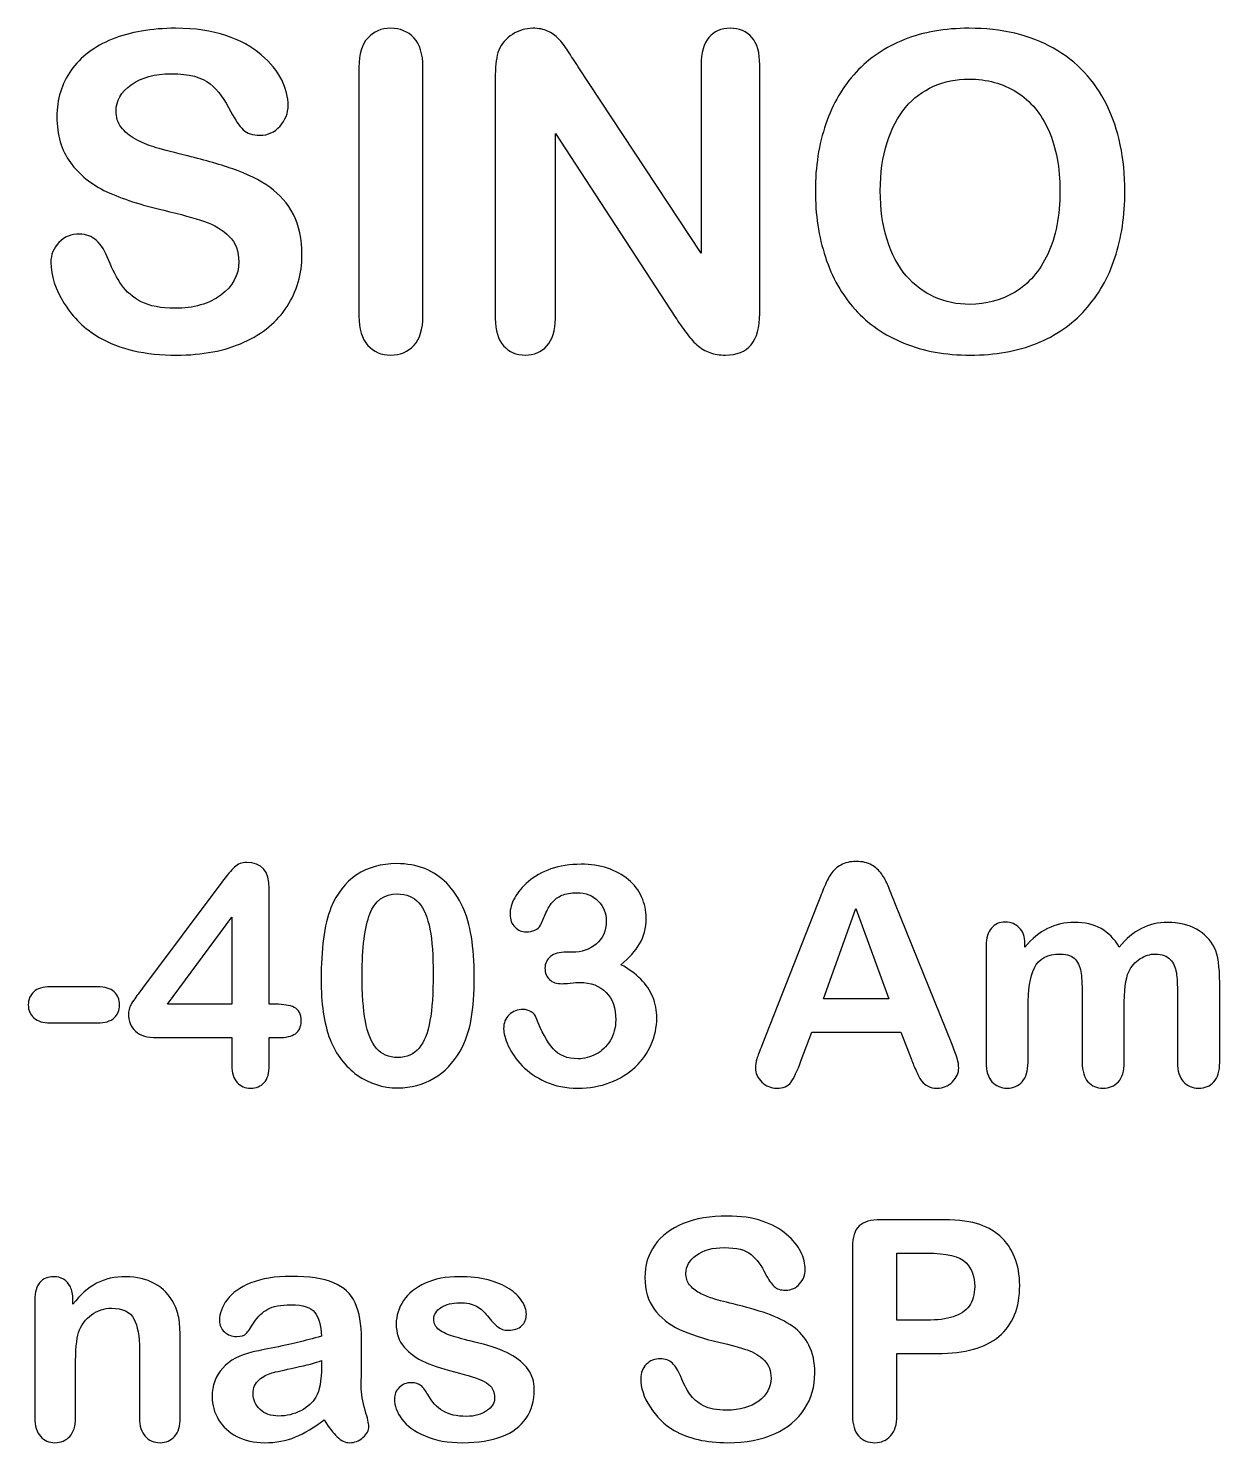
# Model space of a CAD drawing. Header units: millimetres. Extents: x -142 to 129, y -111 to 105.
# Drawn here: x -93.55 to -74.63, y 9.66 to 32.12 of the extents above; entities that cross this region are included whole.
import ezdxf

# ---------------------------------------------------------------- set-up
doc = ezdxf.new("R2010")
doc.units = ezdxf.units.MM
doc.header["$MEASUREMENT"] = 0
doc.layers.add('Layer 1', color=7, linetype='Continuous')

msp = doc.modelspace()

# ---------------------------------------------------------------- linework, layer by layer
at = {"layer": 'Layer 1', "color": 250}
for points, knots in [([(-89.2065, 28.5194), (-89.2065, 28.2167), (-89.2848, 27.9444), (-89.4414, 27.7025), (-89.5968, 27.4606), (-89.8258, 27.2713), (-90.1273, 27.1346), (-90.4289, 26.9978), (-90.7865, 26.9301), (-91.199, 26.9301), (-91.6945, 26.9301), (-92.1035, 27.0235), (-92.4249, 27.2094), (-92.6528, 27.3438), (-92.8374, 27.5237), (-92.98, 27.7481), (-93.1226, 27.9725), (-93.1938, 28.191), (-93.1938, 28.4037), (-93.1938, 28.5264), (-93.1506, 28.6316), (-93.0653, 28.7204), (-92.98, 28.8081), (-92.8713, 28.8513), (-92.7392, 28.8513), (-92.6317, 28.8513), (-92.5417, 28.8174), (-92.4681, 28.7485), (-92.3933, 28.6807), (-92.3302, 28.579), (-92.2776, 28.4434), (-92.2145, 28.2845), (-92.1444, 28.1501), (-92.0708, 28.0438), (-91.996, 27.9363), (-91.892, 27.8474), (-91.7576, 27.7773), (-91.622, 27.7084), (-91.4456, 27.6733), (-91.2259, 27.6733), (-90.9255, 27.6733), (-90.6801, 27.7434), (-90.492, 27.8837), (-90.3038, 28.0239), (-90.2091, 28.1992), (-90.2091, 28.4095), (-90.2091, 28.5767), (-90.2594, 28.7122), (-90.3611, 28.8151), (-90.4627, 28.9191), (-90.5948, 28.9985), (-90.7561, 29.0535), (-90.9162, 29.1084), (-91.1324, 29.1668), (-91.4012, 29.2288), (-91.7611, 29.3129), (-92.0638, 29.4122), (-92.3057, 29.5244), (-92.5488, 29.6378), (-92.7416, 29.792), (-92.8841, 29.9872), (-93.0267, 30.1824), (-93.098, 30.4243), (-93.098, 30.7153), (-93.098, 30.9911), (-93.0232, 31.2365), (-92.8725, 31.4515), (-92.7217, 31.6654), (-92.5032, 31.8301), (-92.218, 31.9458), (-91.9329, 32.0615), (-91.5975, 32.1188), (-91.2118, 32.1188), (-90.9045, 32.1188), (-90.638, 32.0802), (-90.4125, 32.0043), (-90.1881, 31.9271), (-90.0011, 31.8255), (-89.8527, 31.6993), (-89.7055, 31.573), (-89.5968, 31.4398), (-89.5278, 31.3007), (-89.4601, 31.1617), (-89.425, 31.0249), (-89.425, 30.8929), (-89.425, 30.7725), (-89.4682, 30.6627), (-89.5535, 30.5657), (-89.6389, 30.4687), (-89.7464, 30.4208), (-89.8737, 30.4208), (-89.9906, 30.4208), (-90.0783, 30.45), (-90.139, 30.5072), (-90.1998, 30.5657), (-90.2652, 30.6615), (-90.3354, 30.7936), (-90.4277, 30.9829), (-90.5364, 31.1313), (-90.6649, 31.2376), (-90.7923, 31.344), (-90.998, 31.3966), (-91.282, 31.3966), (-91.5437, 31.3966), (-91.7564, 31.3393), (-91.9165, 31.2236), (-92.0778, 31.1079), (-92.1584, 30.97), (-92.1584, 30.8076), (-92.1584, 30.7071), (-92.1315, 30.6206), (-92.0766, 30.547), (-92.0217, 30.4745), (-91.9457, 30.4114), (-91.8499, 30.3588), (-91.7541, 30.3062), (-91.6571, 30.2653), (-91.5589, 30.235), (-91.4608, 30.2057), (-91.2983, 30.1625), (-91.0728, 30.1052), (-90.79, 30.0386), (-90.5329, 29.9662), (-90.3038, 29.8855), (-90.0748, 29.8061), (-89.8796, 29.7091), (-89.7183, 29.5945), (-89.5571, 29.4812), (-89.432, 29.3363), (-89.342, 29.1621), (-89.252, 28.9869), (-89.2065, 28.773), (-89.2065, 28.5194)], [0, 0, 0, 0, 0.0227273, 0.0227273, 0.0227273, 0.0454545, 0.0454545, 0.0454545, 0.0681818, 0.0681818, 0.0681818, 0.0909091, 0.0909091, 0.0909091, 0.1136364, 0.1136364, 0.1136364, 0.1363636, 0.1363636, 0.1363636, 0.1590909, 0.1590909, 0.1590909, 0.1818182, 0.1818182, 0.1818182, 0.2045455, 0.2045455, 0.2045455, 0.2272727, 0.2272727, 0.2272727, 0.25, 0.25, 0.25, 0.2727273, 0.2727273, 0.2727273, 0.2954545, 0.2954545, 0.2954545, 0.3181818, 0.3181818, 0.3181818, 0.3409091, 0.3409091, 0.3409091, 0.3636364, 0.3636364, 0.3636364, 0.3863636, 0.3863636, 0.3863636, 0.4090909, 0.4090909, 0.4090909, 0.4318182, 0.4318182, 0.4318182, 0.4545455, 0.4545455, 0.4545455, 0.4772727, 0.4772727, 0.4772727, 0.5, 0.5, 0.5, 0.5227273, 0.5227273, 0.5227273, 0.5454545, 0.5454545, 0.5454545, 0.5681818, 0.5681818, 0.5681818, 0.5909091, 0.5909091, 0.5909091, 0.6136364, 0.6136364, 0.6136364, 0.6363636, 0.6363636, 0.6363636, 0.6590909, 0.6590909, 0.6590909, 0.6818182, 0.6818182, 0.6818182, 0.7045455, 0.7045455, 0.7045455, 0.7272727, 0.7272727, 0.7272727, 0.75, 0.75, 0.75, 0.7727273, 0.7727273, 0.7727273, 0.7954545, 0.7954545, 0.7954545, 0.8181818, 0.8181818, 0.8181818, 0.8409091, 0.8409091, 0.8409091, 0.8636364, 0.8636364, 0.8636364, 0.8863636, 0.8863636, 0.8863636, 0.9090909, 0.9090909, 0.9090909, 0.9318182, 0.9318182, 0.9318182, 0.9545455, 0.9545455, 0.9545455, 0.9772727, 0.9772727, 0.9772727, 1, 1, 1, 1]), ([(-88.3019, 27.5494), (-88.3019, 27.5494), (-88.3019, 31.5029), (-88.3019, 31.5029), (-88.3019, 31.7086), (-88.2552, 31.8617), (-88.1617, 31.9645), (-88.0682, 32.0674), (-87.9466, 32.1188), (-87.7982, 32.1188), (-87.6463, 32.1188), (-87.5224, 32.0685), (-87.4278, 31.9669), (-87.3331, 31.8652), (-87.2852, 31.7109), (-87.2852, 31.5029), (-87.2852, 31.5029), (-87.2852, 27.5494), (-87.2852, 27.5494), (-87.2852, 27.3414), (-87.3331, 27.1872), (-87.4278, 27.0843), (-87.5224, 26.9815), (-87.6463, 26.9301), (-87.7982, 26.9301), (-87.9443, 26.9301), (-88.0647, 26.9815), (-88.1593, 27.0855), (-88.254, 27.1895), (-88.3019, 27.3438), (-88.3019, 27.5494)], [0, 0, 0, 0, 0.1, 0.1, 0.1, 0.2, 0.2, 0.2, 0.3, 0.3, 0.3, 0.4, 0.4, 0.4, 0.5, 0.5, 0.5, 0.6, 0.6, 0.6, 0.7, 0.7, 0.7, 0.8, 0.8, 0.8, 0.9, 0.9, 0.9, 1, 1, 1, 1]), ([(-84.8217, 31.5088), (-84.8217, 31.5088), (-82.8678, 28.5498), (-82.8678, 28.5498), (-82.8678, 28.5498), (-82.8678, 31.5368), (-82.8678, 31.5368), (-82.8678, 31.7308), (-82.8257, 31.8757), (-82.7427, 31.9727), (-82.6597, 32.0697), (-82.5476, 32.1188), (-82.4061, 32.1188), (-82.2612, 32.1188), (-82.1455, 32.0709), (-82.0614, 31.9739), (-81.9773, 31.8769), (-81.9352, 31.7308), (-81.9352, 31.5368), (-81.9352, 31.5368), (-81.9352, 27.5903), (-81.9352, 27.5903), (-81.9352, 27.1498), (-82.1175, 26.9301), (-82.4821, 26.9301), (-82.5733, 26.9301), (-82.6551, 26.9429), (-82.7287, 26.9698), (-82.8011, 26.9955), (-82.8701, 27.0376), (-82.9332, 27.0937), (-82.9975, 27.1509), (-83.0559, 27.2175), (-83.1108, 27.2947), (-83.1658, 27.3706), (-83.2207, 27.4489), (-83.2756, 27.5284), (-83.2756, 27.5284), (-85.1817, 30.45), (-85.1817, 30.45), (-85.1817, 30.45), (-85.1817, 27.512), (-85.1817, 27.512), (-85.1817, 27.3204), (-85.2261, 27.1755), (-85.3149, 27.0773), (-85.4049, 26.9791), (-85.5194, 26.9301), (-85.6585, 26.9301), (-85.8022, 26.9301), (-85.9179, 26.9791), (-86.0044, 27.0785), (-86.092, 27.1778), (-86.1353, 27.3227), (-86.1353, 27.512), (-86.1353, 27.512), (-86.1353, 31.3826), (-86.1353, 31.3826), (-86.1353, 31.5473), (-86.1166, 31.6759), (-86.0803, 31.7694), (-86.0371, 31.8722), (-85.9646, 31.9564), (-85.8641, 32.0218), (-85.7636, 32.0861), (-85.6549, 32.1188), (-85.5393, 32.1188), (-85.4469, 32.1188), (-85.3686, 32.1036), (-85.3044, 32.0744), (-85.2389, 32.044), (-85.1817, 32.0043), (-85.1326, 31.954), (-85.0835, 31.9038), (-85.0332, 31.8395), (-84.9818, 31.7589), (-84.9304, 31.6794), (-84.8766, 31.5964), (-84.8217, 31.5088)], [0, 0, 0, 0, 0.0384615, 0.0384615, 0.0384615, 0.0769231, 0.0769231, 0.0769231, 0.1153846, 0.1153846, 0.1153846, 0.1538462, 0.1538462, 0.1538462, 0.1923077, 0.1923077, 0.1923077, 0.2307692, 0.2307692, 0.2307692, 0.2692308, 0.2692308, 0.2692308, 0.3076923, 0.3076923, 0.3076923, 0.3461538, 0.3461538, 0.3461538, 0.3846154, 0.3846154, 0.3846154, 0.4230769, 0.4230769, 0.4230769, 0.4615385, 0.4615385, 0.4615385, 0.5, 0.5, 0.5, 0.5384615, 0.5384615, 0.5384615, 0.5769231, 0.5769231, 0.5769231, 0.6153846, 0.6153846, 0.6153846, 0.6538462, 0.6538462, 0.6538462, 0.6923077, 0.6923077, 0.6923077, 0.7307692, 0.7307692, 0.7307692, 0.7692308, 0.7692308, 0.7692308, 0.8076923, 0.8076923, 0.8076923, 0.8461538, 0.8461538, 0.8461538, 0.8846154, 0.8846154, 0.8846154, 0.9230769, 0.9230769, 0.9230769, 0.9615385, 0.9615385, 0.9615385, 1, 1, 1, 1]), ([(-78.6128, 32.1188), (-78.0916, 32.1188), (-77.6451, 32.0136), (-77.2723, 31.8021), (-76.8995, 31.5917), (-76.6167, 31.2914), (-76.4251, 30.9022), (-76.2334, 30.5131), (-76.1376, 30.0562), (-76.1376, 29.5314), (-76.1376, 29.1434), (-76.1902, 28.7905), (-76.2954, 28.4738), (-76.4005, 28.156), (-76.5571, 27.8813), (-76.7675, 27.6488), (-76.9778, 27.4162), (-77.2349, 27.2386), (-77.5411, 27.1147), (-77.8473, 26.992), (-78.1967, 26.9301), (-78.5917, 26.9301), (-78.9844, 26.9301), (-79.3361, 26.9932), (-79.6458, 27.1205), (-79.9567, 27.2468), (-80.215, 27.4256), (-80.423, 27.6558), (-80.631, 27.886), (-80.7876, 28.163), (-80.8939, 28.4878), (-81.0003, 28.8116), (-81.0529, 29.1621), (-81.0529, 29.5384), (-81.0529, 29.9241), (-80.9979, 30.277), (-80.8869, 30.5996), (-80.7759, 30.9209), (-80.6158, 31.1944), (-80.4054, 31.4211), (-80.1963, 31.6467), (-79.9403, 31.8196), (-79.6388, 31.9388), (-79.3385, 32.0592), (-78.9961, 32.1188), (-78.6128, 32.1188)], [0, 0, 0, 0, 0.0666667, 0.0666667, 0.0666667, 0.1333333, 0.1333333, 0.1333333, 0.2, 0.2, 0.2, 0.2666667, 0.2666667, 0.2666667, 0.3333333, 0.3333333, 0.3333333, 0.4, 0.4, 0.4, 0.4666667, 0.4666667, 0.4666667, 0.5333333, 0.5333333, 0.5333333, 0.6, 0.6, 0.6, 0.6666667, 0.6666667, 0.6666667, 0.7333333, 0.7333333, 0.7333333, 0.8, 0.8, 0.8, 0.8666667, 0.8666667, 0.8666667, 0.9333333, 0.9333333, 0.9333333, 1, 1, 1, 1]), ([(-77.1683, 29.5384), (-77.1683, 29.9054), (-77.2279, 30.2244), (-77.346, 30.4944), (-77.4652, 30.7632), (-77.6346, 30.9665), (-77.8543, 31.1056), (-78.074, 31.2435), (-78.3276, 31.3124), (-78.6128, 31.3124), (-78.8149, 31.3124), (-79.0031, 31.2739), (-79.1749, 31.1979), (-79.3478, 31.1208), (-79.4962, 31.0098), (-79.6201, 30.8637), (-79.744, 30.7176), (-79.8422, 30.5306), (-79.9146, 30.3039), (-79.9859, 30.076), (-80.0221, 29.8213), (-80.0221, 29.5384), (-80.0221, 29.2521), (-79.9859, 28.995), (-79.9146, 28.7636), (-79.8422, 28.5334), (-79.7405, 28.3418), (-79.6096, 28.1898), (-79.4787, 28.0379), (-79.328, 27.9246), (-79.1585, 27.8498), (-78.9879, 27.7738), (-78.8021, 27.7364), (-78.5987, 27.7364), (-78.3381, 27.7364), (-78.0997, 27.8019), (-77.8812, 27.9316), (-77.6638, 28.0613), (-77.4909, 28.2623), (-77.3612, 28.5346), (-77.2326, 28.8057), (-77.1683, 29.1411), (-77.1683, 29.5384)], [0, 0, 0, 0, 0.0714286, 0.0714286, 0.0714286, 0.1428571, 0.1428571, 0.1428571, 0.2142857, 0.2142857, 0.2142857, 0.2857143, 0.2857143, 0.2857143, 0.3571429, 0.3571429, 0.3571429, 0.4285714, 0.4285714, 0.4285714, 0.5, 0.5, 0.5, 0.5714286, 0.5714286, 0.5714286, 0.6428571, 0.6428571, 0.6428571, 0.7142857, 0.7142857, 0.7142857, 0.7857143, 0.7857143, 0.7857143, 0.8571429, 0.8571429, 0.8571429, 0.9285714, 0.9285714, 0.9285714, 1, 1, 1, 1]), ([(-90.3183, 15.6529), (-90.3183, 15.6529), (-90.3183, 16.0947), (-90.3183, 16.0947), (-90.3183, 16.0947), (-91.5106, 16.0947), (-91.5106, 16.0947), (-91.6605, 16.0947), (-91.7732, 16.1287), (-91.8486, 16.1968), (-91.9239, 16.2649), (-91.9612, 16.3573), (-91.9612, 16.4748), (-91.9612, 16.5048), (-91.9556, 16.5348), (-91.945, 16.5656), (-91.9337, 16.5964), (-91.9175, 16.6288), (-91.8948, 16.6629), (-91.8729, 16.6969), (-91.8502, 16.7301), (-91.8259, 16.7617), (-91.8024, 16.7933), (-91.7732, 16.8323), (-91.7383, 16.8776), (-91.7383, 16.8776), (-90.4796, 18.5611), (-90.4796, 18.5611), (-90.3977, 18.6714), (-90.3296, 18.7516), (-90.2769, 18.8019), (-90.2234, 18.8513), (-90.1602, 18.8764), (-90.0857, 18.8764), (-89.8449, 18.8764), (-89.725, 18.7386), (-89.725, 18.463), (-89.725, 18.463), (-89.725, 16.6248), (-89.725, 16.6248), (-89.725, 16.6248), (-89.6228, 16.6248), (-89.6228, 16.6248), (-89.5013, 16.6248), (-89.4032, 16.6085), (-89.3294, 16.5753), (-89.2557, 16.5421), (-89.2192, 16.4691), (-89.2192, 16.3573), (-89.2192, 16.2657), (-89.2492, 16.1992), (-89.3092, 16.1571), (-89.37, 16.1157), (-89.4599, 16.0947), (-89.5799, 16.0947), (-89.5799, 16.0947), (-89.725, 16.0947), (-89.725, 16.0947), (-89.725, 16.0947), (-89.725, 15.6529), (-89.725, 15.6529), (-89.725, 15.5313), (-89.7517, 15.4406), (-89.806, 15.3814), (-89.8595, 15.3222), (-89.9317, 15.2922), (-90.0216, 15.2922), (-90.11, 15.2922), (-90.1821, 15.323), (-90.2364, 15.3838), (-90.2907, 15.4446), (-90.3183, 15.5346), (-90.3183, 15.6529)], [0, 0, 0, 0, 0.0416667, 0.0416667, 0.0416667, 0.0833333, 0.0833333, 0.0833333, 0.125, 0.125, 0.125, 0.1666667, 0.1666667, 0.1666667, 0.2083333, 0.2083333, 0.2083333, 0.25, 0.25, 0.25, 0.2916667, 0.2916667, 0.2916667, 0.3333333, 0.3333333, 0.3333333, 0.375, 0.375, 0.375, 0.4166667, 0.4166667, 0.4166667, 0.4583333, 0.4583333, 0.4583333, 0.5, 0.5, 0.5, 0.5416667, 0.5416667, 0.5416667, 0.5833333, 0.5833333, 0.5833333, 0.625, 0.625, 0.625, 0.6666667, 0.6666667, 0.6666667, 0.7083333, 0.7083333, 0.7083333, 0.75, 0.75, 0.75, 0.7916667, 0.7916667, 0.7916667, 0.8333333, 0.8333333, 0.8333333, 0.875, 0.875, 0.875, 0.9166667, 0.9166667, 0.9166667, 0.9583333, 0.9583333, 0.9583333, 1, 1, 1, 1]), ([(-79.5283, 15.7453), (-79.5283, 15.7453), (-79.6945, 16.1822), (-79.6945, 16.1822), (-79.6945, 16.1822), (-81.1097, 16.1822), (-81.1097, 16.1822), (-81.1097, 16.1822), (-81.2758, 15.7364), (-81.2758, 15.7364), (-81.3407, 15.5621), (-81.3958, 15.4446), (-81.442, 15.3838), (-81.4874, 15.323), (-81.5628, 15.2922), (-81.6673, 15.2922), (-81.7557, 15.2922), (-81.8343, 15.3247), (-81.9024, 15.3895), (-81.9705, 15.4543), (-82.0045, 15.5281), (-82.0045, 15.61), (-82.0045, 15.6578), (-81.9964, 15.7072), (-81.981, 15.7575), (-81.9648, 15.8086), (-81.9388, 15.8783), (-81.9024, 15.969), (-81.9024, 15.969), (-81.0124, 18.2288), (-81.0124, 18.2288), (-80.9865, 18.2936), (-80.9565, 18.3715), (-80.9208, 18.4622), (-80.8851, 18.5538), (-80.8471, 18.6292), (-80.8065, 18.6892), (-80.766, 18.7492), (-80.7133, 18.7978), (-80.6477, 18.8351), (-80.582, 18.8724), (-80.501, 18.891), (-80.4045, 18.891), (-80.3056, 18.891), (-80.2238, 18.8724), (-80.1581, 18.8351), (-80.0924, 18.7978), (-80.0398, 18.75), (-79.9992, 18.6916), (-79.9587, 18.6333), (-79.9247, 18.57), (-79.8971, 18.5028), (-79.8695, 18.4355), (-79.8339, 18.3455), (-79.7917, 18.2337), (-79.7917, 18.2337), (-78.8823, 15.9877), (-78.8823, 15.9877), (-78.811, 15.8167), (-78.7753, 15.6926), (-78.7753, 15.6148), (-78.7753, 15.5346), (-78.8086, 15.46), (-78.8758, 15.3927), (-78.9431, 15.3255), (-79.025, 15.2922), (-79.1198, 15.2922), (-79.1749, 15.2922), (-79.2227, 15.302), (-79.2625, 15.3222), (-79.3014, 15.3417), (-79.3346, 15.3684), (-79.3622, 15.4025), (-79.3889, 15.4365), (-79.4173, 15.4892), (-79.4481, 15.5589), (-79.4797, 15.6294), (-79.5056, 15.6918), (-79.5283, 15.7453)], [0, 0, 0, 0, 0.0384615, 0.0384615, 0.0384615, 0.0769231, 0.0769231, 0.0769231, 0.1153846, 0.1153846, 0.1153846, 0.1538462, 0.1538462, 0.1538462, 0.1923077, 0.1923077, 0.1923077, 0.2307692, 0.2307692, 0.2307692, 0.2692308, 0.2692308, 0.2692308, 0.3076923, 0.3076923, 0.3076923, 0.3461538, 0.3461538, 0.3461538, 0.3846154, 0.3846154, 0.3846154, 0.4230769, 0.4230769, 0.4230769, 0.4615385, 0.4615385, 0.4615385, 0.5, 0.5, 0.5, 0.5384615, 0.5384615, 0.5384615, 0.5769231, 0.5769231, 0.5769231, 0.6153846, 0.6153846, 0.6153846, 0.6538462, 0.6538462, 0.6538462, 0.6923077, 0.6923077, 0.6923077, 0.7307692, 0.7307692, 0.7307692, 0.7692308, 0.7692308, 0.7692308, 0.8076923, 0.8076923, 0.8076923, 0.8461538, 0.8461538, 0.8461538, 0.8846154, 0.8846154, 0.8846154, 0.9230769, 0.9230769, 0.9230769, 0.9615385, 0.9615385, 0.9615385, 1, 1, 1, 1]), ([(-86.4706, 17.0584), (-86.4706, 16.7982), (-86.4868, 16.5753), (-86.5185, 16.3889), (-86.5501, 16.2017), (-86.6084, 16.0323), (-86.6943, 15.8807), (-86.8021, 15.6943), (-86.9407, 15.55), (-87.1118, 15.4487), (-87.2828, 15.3474), (-87.4733, 15.2971), (-87.6824, 15.2971), (-87.9223, 15.2971), (-88.1387, 15.3652), (-88.3292, 15.5014), (-88.5197, 15.6375), (-88.6631, 15.8256), (-88.7604, 16.0655), (-88.809, 16.1968), (-88.8447, 16.3427), (-88.8682, 16.5016), (-88.8909, 16.6604), (-88.9022, 16.8323), (-88.9022, 17.0179), (-88.9022, 17.257), (-88.8893, 17.4718), (-88.8641, 17.6631), (-88.839, 17.8551), (-88.7993, 18.0197), (-88.7458, 18.1575), (-88.6526, 18.3852), (-88.5164, 18.5587), (-88.3389, 18.6778), (-88.1606, 18.797), (-87.9482, 18.857), (-87.701, 18.857), (-87.5381, 18.857), (-87.3898, 18.8302), (-87.2568, 18.7775), (-87.1239, 18.724), (-87.0072, 18.647), (-86.9067, 18.5449), (-86.8062, 18.4428), (-86.7211, 18.3163), (-86.6514, 18.1664), (-86.5306, 17.9054), (-86.4706, 17.5358), (-86.4706, 17.0584)], [0, 0, 0, 0, 0.0625, 0.0625, 0.0625, 0.125, 0.125, 0.125, 0.1875, 0.1875, 0.1875, 0.25, 0.25, 0.25, 0.3125, 0.3125, 0.3125, 0.375, 0.375, 0.375, 0.4375, 0.4375, 0.4375, 0.5, 0.5, 0.5, 0.5625, 0.5625, 0.5625, 0.625, 0.625, 0.625, 0.6875, 0.6875, 0.6875, 0.75, 0.75, 0.75, 0.8125, 0.8125, 0.8125, 0.875, 0.875, 0.875, 0.9375, 0.9375, 0.9375, 1, 1, 1, 1]), ([(-84.9095, 17.4515), (-84.7636, 17.4515), (-84.638, 17.4945), (-84.5326, 17.5796), (-84.4272, 17.6655), (-84.3745, 17.7879), (-84.3745, 17.9484), (-84.3745, 18.0699), (-84.4167, 18.1753), (-84.501, 18.2628), (-84.5845, 18.3512), (-84.6979, 18.395), (-84.8406, 18.395), (-84.9371, 18.395), (-85.0165, 18.3812), (-85.0789, 18.3544), (-85.1413, 18.3277), (-85.1907, 18.292), (-85.2272, 18.2474), (-85.2637, 18.2037), (-85.2985, 18.1461), (-85.331, 18.0764), (-85.3634, 18.0067), (-85.3926, 17.9411), (-85.4201, 17.8795), (-85.4355, 17.8462), (-85.4639, 17.8195), (-85.5052, 17.8008), (-85.5466, 17.7814), (-85.5936, 17.7725), (-85.6479, 17.7725), (-85.7111, 17.7725), (-85.7695, 17.7976), (-85.8222, 17.8495), (-85.8756, 17.9005), (-85.9016, 17.9694), (-85.9016, 18.0545), (-85.9016, 18.1372), (-85.8773, 18.2231), (-85.827, 18.3147), (-85.7768, 18.4055), (-85.7046, 18.4922), (-85.6082, 18.5741), (-85.5125, 18.6568), (-85.3934, 18.7224), (-85.2515, 18.7727), (-85.1089, 18.8221), (-84.9492, 18.8472), (-84.7741, 18.8472), (-84.6201, 18.8472), (-84.4799, 18.8262), (-84.3535, 18.784), (-84.227, 18.7427), (-84.1168, 18.6819), (-84.0228, 18.6025), (-83.9296, 18.5238), (-83.859, 18.4322), (-83.8112, 18.3277), (-83.7642, 18.2231), (-83.7399, 18.1105), (-83.7399, 17.9905), (-83.7399, 17.8325), (-83.7747, 17.6963), (-83.8436, 17.5836), (-83.9125, 17.4701), (-84.0114, 17.3599), (-84.1395, 17.2521), (-84.0163, 17.1856), (-83.9117, 17.1103), (-83.8266, 17.0244), (-83.7423, 16.9392), (-83.6783, 16.8444), (-83.6353, 16.7407), (-83.5924, 16.6369), (-83.5713, 16.5251), (-83.5713, 16.4051), (-83.5713, 16.2608), (-83.6005, 16.1222), (-83.658, 15.9877), (-83.7164, 15.8531), (-83.8015, 15.7332), (-83.9142, 15.6278), (-84.026, 15.5224), (-84.1598, 15.4406), (-84.3146, 15.3814), (-84.4686, 15.3222), (-84.6396, 15.2922), (-84.826, 15.2922), (-85.0165, 15.2922), (-85.1867, 15.3263), (-85.3366, 15.3944), (-85.4874, 15.4625), (-85.6106, 15.5476), (-85.7087, 15.6497), (-85.8059, 15.751), (-85.8789, 15.8572), (-85.9291, 15.9658), (-85.9794, 16.0752), (-86.0037, 16.1652), (-86.0037, 16.2365), (-86.0037, 16.3281), (-85.9745, 16.4019), (-85.9146, 16.4586), (-85.8554, 16.5145), (-85.7816, 16.5429), (-85.6925, 16.5429), (-85.6487, 16.5429), (-85.6057, 16.5299), (-85.5644, 16.5032), (-85.5239, 16.4772), (-85.4963, 16.4464), (-85.4842, 16.41), (-85.4015, 16.1895), (-85.3131, 16.0266), (-85.2191, 15.9196), (-85.1251, 15.8126), (-84.9922, 15.7591), (-84.8211, 15.7591), (-84.7231, 15.7591), (-84.629, 15.7834), (-84.5375, 15.8312), (-84.4467, 15.8799), (-84.3713, 15.9512), (-84.3121, 16.046), (-84.253, 16.1417), (-84.223, 16.2511), (-84.223, 16.3767), (-84.223, 16.5615), (-84.2732, 16.7066), (-84.3745, 16.812), (-84.4759, 16.9174), (-84.6169, 16.97), (-84.7976, 16.97), (-84.8293, 16.97), (-84.8787, 16.9668), (-84.9452, 16.9603), (-85.0116, 16.9538), (-85.0538, 16.9514), (-85.0732, 16.9514), (-85.1599, 16.9514), (-85.2272, 16.9725), (-85.275, 17.0162), (-85.3229, 17.06), (-85.3464, 17.12), (-85.3464, 17.1978), (-85.3464, 17.274), (-85.318, 17.3348), (-85.2605, 17.3818), (-85.2037, 17.428), (-85.1194, 17.4515), (-85.0068, 17.4515), (-85.0068, 17.4515), (-84.9095, 17.4515), (-84.9095, 17.4515)], [0, 0, 0, 0, 0.0196078, 0.0196078, 0.0196078, 0.0392157, 0.0392157, 0.0392157, 0.0588235, 0.0588235, 0.0588235, 0.0784314, 0.0784314, 0.0784314, 0.0980392, 0.0980392, 0.0980392, 0.1176471, 0.1176471, 0.1176471, 0.1372549, 0.1372549, 0.1372549, 0.1568627, 0.1568627, 0.1568627, 0.1764706, 0.1764706, 0.1764706, 0.1960784, 0.1960784, 0.1960784, 0.2156863, 0.2156863, 0.2156863, 0.2352941, 0.2352941, 0.2352941, 0.254902, 0.254902, 0.254902, 0.2745098, 0.2745098, 0.2745098, 0.2941176, 0.2941176, 0.2941176, 0.3137255, 0.3137255, 0.3137255, 0.3333333, 0.3333333, 0.3333333, 0.3529412, 0.3529412, 0.3529412, 0.372549, 0.372549, 0.372549, 0.3921569, 0.3921569, 0.3921569, 0.4117647, 0.4117647, 0.4117647, 0.4313725, 0.4313725, 0.4313725, 0.4509804, 0.4509804, 0.4509804, 0.4705882, 0.4705882, 0.4705882, 0.4901961, 0.4901961, 0.4901961, 0.5098039, 0.5098039, 0.5098039, 0.5294118, 0.5294118, 0.5294118, 0.5490196, 0.5490196, 0.5490196, 0.5686275, 0.5686275, 0.5686275, 0.5882353, 0.5882353, 0.5882353, 0.6078431, 0.6078431, 0.6078431, 0.627451, 0.627451, 0.627451, 0.6470588, 0.6470588, 0.6470588, 0.6666667, 0.6666667, 0.6666667, 0.6862745, 0.6862745, 0.6862745, 0.7058824, 0.7058824, 0.7058824, 0.7254902, 0.7254902, 0.7254902, 0.745098, 0.745098, 0.745098, 0.7647059, 0.7647059, 0.7647059, 0.7843137, 0.7843137, 0.7843137, 0.8039216, 0.8039216, 0.8039216, 0.8235294, 0.8235294, 0.8235294, 0.8431373, 0.8431373, 0.8431373, 0.8627451, 0.8627451, 0.8627451, 0.8823529, 0.8823529, 0.8823529, 0.9019608, 0.9019608, 0.9019608, 0.9215686, 0.9215686, 0.9215686, 0.9411765, 0.9411765, 0.9411765, 0.9607843, 0.9607843, 0.9607843, 0.9803922, 0.9803922, 0.9803922, 1, 1, 1, 1]), ([(-87.1223, 17.1054), (-87.1223, 17.3948), (-87.1393, 17.6323), (-87.1742, 17.8162), (-87.209, 18.001), (-87.2682, 18.1405), (-87.3501, 18.2345), (-87.4327, 18.3285), (-87.547, 18.3755), (-87.6921, 18.3755), (-87.9012, 18.3755), (-88.0463, 18.2701), (-88.1282, 18.0594), (-88.21, 17.8495), (-88.2506, 17.5253), (-88.2506, 17.0868), (-88.2506, 16.7893), (-88.2335, 16.5453), (-88.1987, 16.3557), (-88.1638, 16.1652), (-88.1047, 16.0217), (-88.0228, 15.9245), (-87.9401, 15.8272), (-87.8283, 15.7786), (-87.6872, 15.7786), (-87.5422, 15.7786), (-87.4279, 15.8288), (-87.3452, 15.9301), (-87.2633, 16.0314), (-87.2058, 16.1765), (-87.1726, 16.3646), (-87.1393, 16.5534), (-87.1223, 16.7998), (-87.1223, 17.1054)], [0, 0, 0, 0, 0.0909091, 0.0909091, 0.0909091, 0.1818182, 0.1818182, 0.1818182, 0.2727273, 0.2727273, 0.2727273, 0.3636364, 0.3636364, 0.3636364, 0.4545455, 0.4545455, 0.4545455, 0.5454545, 0.5454545, 0.5454545, 0.6363636, 0.6363636, 0.6363636, 0.7272727, 0.7272727, 0.7272727, 0.8181818, 0.8181818, 0.8181818, 0.9090909, 0.9090909, 0.9090909, 1, 1, 1, 1]), ([(-91.3396, 16.6248), (-91.3396, 16.6248), (-90.3183, 16.6248), (-90.3183, 16.6248), (-90.3183, 16.6248), (-90.3183, 18.0059), (-90.3183, 18.0059), (-90.3183, 18.0059), (-91.3396, 16.6248), (-91.3396, 16.6248)], [0, 0, 0, 0, 0.3333333, 0.3333333, 0.3333333, 0.6666667, 0.6666667, 0.6666667, 1, 1, 1, 1]), ([(-80.9241, 16.7123), (-80.9241, 16.7123), (-79.8841, 16.7123), (-79.8841, 16.7123), (-79.8841, 16.7123), (-80.4086, 18.1469), (-80.4086, 18.1469), (-80.4086, 18.1469), (-80.9241, 16.7123), (-80.9241, 16.7123)], [0, 0, 0, 0, 0.3333333, 0.3333333, 0.3333333, 0.6666667, 0.6666667, 0.6666667, 1, 1, 1, 1]), ([(-76.1483, 16.5623), (-76.1483, 16.5623), (-76.1483, 15.7008), (-76.1483, 15.7008), (-76.1483, 15.5646), (-76.1791, 15.4625), (-76.2407, 15.3944), (-76.3023, 15.3263), (-76.3842, 15.2922), (-76.4847, 15.2922), (-76.5828, 15.2922), (-76.6622, 15.3263), (-76.723, 15.3944), (-76.7838, 15.4625), (-76.8146, 15.5646), (-76.8146, 15.7008), (-76.8146, 15.7008), (-76.8146, 16.7334), (-76.8146, 16.7334), (-76.8146, 16.8971), (-76.8203, 17.0235), (-76.8316, 17.1135), (-76.8422, 17.2035), (-76.8721, 17.278), (-76.9216, 17.3356), (-76.971, 17.3931), (-77.048, 17.4223), (-77.155, 17.4223), (-77.3674, 17.4223), (-77.5068, 17.3494), (-77.5741, 17.2035), (-77.6413, 17.0584), (-77.6754, 16.8493), (-77.6754, 16.5769), (-77.6754, 16.5769), (-77.6754, 15.7008), (-77.6754, 15.7008), (-77.6754, 15.5662), (-77.7062, 15.4641), (-77.767, 15.3952), (-77.8278, 15.3263), (-77.908, 15.2922), (-78.0069, 15.2922), (-78.105, 15.2922), (-78.1852, 15.3263), (-78.2476, 15.3952), (-78.31, 15.4641), (-78.3416, 15.5662), (-78.3416, 15.7008), (-78.3416, 15.7008), (-78.3416, 17.5553), (-78.3416, 17.5553), (-78.3416, 17.6768), (-78.3133, 17.77), (-78.2573, 17.8333), (-78.2014, 17.8965), (-78.1277, 17.9281), (-78.0361, 17.9281), (-77.9469, 17.9281), (-77.8732, 17.8981), (-77.814, 17.8389), (-77.7548, 17.7798), (-77.7248, 17.6979), (-77.7248, 17.5933), (-77.7248, 17.5933), (-77.7248, 17.5317), (-77.7248, 17.5317), (-77.613, 17.6663), (-77.4922, 17.7652), (-77.3641, 17.8284), (-77.2361, 17.8916), (-77.0934, 17.9232), (-76.937, 17.9232), (-76.7733, 17.9232), (-76.6339, 17.8908), (-76.5163, 17.826), (-76.3988, 17.7611), (-76.3023, 17.6631), (-76.227, 17.5317), (-76.1175, 17.6647), (-76, 17.7627), (-75.8752, 17.8268), (-75.7504, 17.8908), (-75.6118, 17.9232), (-75.4594, 17.9232), (-75.2819, 17.9232), (-75.1295, 17.8884), (-75.0014, 17.8187), (-74.8734, 17.749), (-74.7769, 17.6493), (-74.7137, 17.5196), (-74.6586, 17.4029), (-74.631, 17.2181), (-74.631, 16.9668), (-74.631, 16.9668), (-74.631, 15.7008), (-74.631, 15.7008), (-74.631, 15.5646), (-74.6618, 15.4625), (-74.7234, 15.3944), (-74.785, 15.3263), (-74.8669, 15.2922), (-74.9674, 15.2922), (-75.0655, 15.2922), (-75.1457, 15.3263), (-75.2081, 15.3952), (-75.2705, 15.4641), (-75.3021, 15.5662), (-75.3021, 15.7008), (-75.3021, 15.7008), (-75.3021, 16.7909), (-75.3021, 16.7909), (-75.3021, 16.9303), (-75.3078, 17.0414), (-75.32, 17.1257), (-75.3321, 17.2092), (-75.3637, 17.2797), (-75.4164, 17.3372), (-75.4683, 17.394), (-75.5477, 17.4223), (-75.6539, 17.4223), (-75.7398, 17.4223), (-75.8209, 17.3972), (-75.8979, 17.3461), (-75.9741, 17.2959), (-76.0341, 17.2278), (-76.077, 17.1419), (-76.1248, 17.0333), (-76.1483, 16.8395), (-76.1483, 16.5623)], [0, 0, 0, 0, 0.0232558, 0.0232558, 0.0232558, 0.0465116, 0.0465116, 0.0465116, 0.0697674, 0.0697674, 0.0697674, 0.0930233, 0.0930233, 0.0930233, 0.1162791, 0.1162791, 0.1162791, 0.1395349, 0.1395349, 0.1395349, 0.1627907, 0.1627907, 0.1627907, 0.1860465, 0.1860465, 0.1860465, 0.2093023, 0.2093023, 0.2093023, 0.2325581, 0.2325581, 0.2325581, 0.255814, 0.255814, 0.255814, 0.2790698, 0.2790698, 0.2790698, 0.3023256, 0.3023256, 0.3023256, 0.3255814, 0.3255814, 0.3255814, 0.3488372, 0.3488372, 0.3488372, 0.372093, 0.372093, 0.372093, 0.3953488, 0.3953488, 0.3953488, 0.4186047, 0.4186047, 0.4186047, 0.4418605, 0.4418605, 0.4418605, 0.4651163, 0.4651163, 0.4651163, 0.4883721, 0.4883721, 0.4883721, 0.5116279, 0.5116279, 0.5116279, 0.5348837, 0.5348837, 0.5348837, 0.5581395, 0.5581395, 0.5581395, 0.5813953, 0.5813953, 0.5813953, 0.6046512, 0.6046512, 0.6046512, 0.627907, 0.627907, 0.627907, 0.6511628, 0.6511628, 0.6511628, 0.6744186, 0.6744186, 0.6744186, 0.6976744, 0.6976744, 0.6976744, 0.7209302, 0.7209302, 0.7209302, 0.744186, 0.744186, 0.744186, 0.7674419, 0.7674419, 0.7674419, 0.7906977, 0.7906977, 0.7906977, 0.8139535, 0.8139535, 0.8139535, 0.8372093, 0.8372093, 0.8372093, 0.8604651, 0.8604651, 0.8604651, 0.8837209, 0.8837209, 0.8837209, 0.9069767, 0.9069767, 0.9069767, 0.9302326, 0.9302326, 0.9302326, 0.9534884, 0.9534884, 0.9534884, 0.9767442, 0.9767442, 0.9767442, 1, 1, 1, 1]), ([(-92.4524, 16.3281), (-92.4524, 16.3281), (-93.2029, 16.3281), (-93.2029, 16.3281), (-93.3172, 16.3281), (-93.4039, 16.3549), (-93.4631, 16.4075), (-93.5223, 16.461), (-93.5523, 16.5299), (-93.5523, 16.6142), (-93.5523, 16.6993), (-93.5231, 16.769), (-93.4655, 16.8225), (-93.408, 16.8752), (-93.3204, 16.902), (-93.2029, 16.902), (-93.2029, 16.902), (-92.4524, 16.902), (-92.4524, 16.902), (-92.3348, 16.902), (-92.2473, 16.8752), (-92.1898, 16.8225), (-92.1322, 16.769), (-92.103, 16.6993), (-92.103, 16.6142), (-92.103, 16.5299), (-92.1314, 16.461), (-92.1889, 16.4075), (-92.2457, 16.3549), (-92.3332, 16.3281), (-92.4524, 16.3281)], [0, 0, 0, 0, 0.1, 0.1, 0.1, 0.2, 0.2, 0.2, 0.3, 0.3, 0.3, 0.4, 0.4, 0.4, 0.5, 0.5, 0.5, 0.6, 0.6, 0.6, 0.7, 0.7, 0.7, 0.8, 0.8, 0.8, 0.9, 0.9, 0.9, 1, 1, 1, 1]), ([(-81.0612, 10.7663), (-81.0612, 10.5563), (-81.1155, 10.3675), (-81.2241, 10.1997), (-81.3319, 10.0319), (-81.4908, 9.9006), (-81.6999, 9.8058), (-81.909, 9.711), (-82.157, 9.6639), (-82.4431, 9.6639), (-82.7868, 9.6639), (-83.0705, 9.7288), (-83.2934, 9.8577), (-83.4515, 9.9509), (-83.5795, 10.0757), (-83.6784, 10.2313), (-83.7773, 10.3869), (-83.8267, 10.5385), (-83.8267, 10.686), (-83.8267, 10.7711), (-83.7967, 10.8441), (-83.7376, 10.9057), (-83.6784, 10.9665), (-83.603, 10.9965), (-83.5114, 10.9965), (-83.4369, 10.9965), (-83.3745, 10.973), (-83.3234, 10.9251), (-83.2715, 10.8781), (-83.2277, 10.8076), (-83.1913, 10.7136), (-83.1475, 10.6033), (-83.0989, 10.5101), (-83.0478, 10.4364), (-82.9959, 10.3618), (-82.9238, 10.3002), (-82.8306, 10.2516), (-82.7366, 10.2038), (-82.6142, 10.1794), (-82.4618, 10.1794), (-82.2535, 10.1794), (-82.0833, 10.2281), (-81.9528, 10.3253), (-81.8223, 10.4226), (-81.7566, 10.5442), (-81.7566, 10.6901), (-81.7566, 10.806), (-81.7915, 10.9), (-81.862, 10.9713), (-81.9325, 11.0435), (-82.0241, 11.0986), (-82.136, 11.1367), (-82.247, 11.1748), (-82.3969, 11.2153), (-82.5834, 11.2583), (-82.833, 11.3166), (-83.0429, 11.3855), (-83.2107, 11.4633), (-83.3793, 11.5419), (-83.5131, 11.6489), (-83.6119, 11.7843), (-83.7108, 11.9197), (-83.7603, 12.0874), (-83.7603, 12.2893), (-83.7603, 12.4805), (-83.7084, 12.6508), (-83.6038, 12.7999), (-83.4993, 12.9482), (-83.3477, 13.0625), (-83.1499, 13.1428), (-82.9522, 13.223), (-82.7195, 13.2627), (-82.4521, 13.2627), (-82.2389, 13.2627), (-82.0541, 13.236), (-81.8977, 13.1833), (-81.742, 13.1298), (-81.6124, 13.0593), (-81.5094, 12.9717), (-81.4073, 12.8842), (-81.3319, 12.7918), (-81.2841, 12.6953), (-81.2371, 12.5989), (-81.2128, 12.5041), (-81.2128, 12.4125), (-81.2128, 12.329), (-81.2427, 12.2528), (-81.3019, 12.1855), (-81.3611, 12.1182), (-81.4357, 12.085), (-81.524, 12.085), (-81.6051, 12.085), (-81.6658, 12.1053), (-81.708, 12.145), (-81.7501, 12.1855), (-81.7955, 12.252), (-81.8442, 12.3436), (-81.9082, 12.4749), (-81.9836, 12.5778), (-82.0727, 12.6516), (-82.1611, 12.7253), (-82.3037, 12.7618), (-82.5007, 12.7618), (-82.6823, 12.7618), (-82.8298, 12.7221), (-82.9408, 12.6418), (-83.0527, 12.5616), (-83.1086, 12.466), (-83.1086, 12.3533), (-83.1086, 12.2836), (-83.09, 12.2236), (-83.0519, 12.1725), (-83.0138, 12.1223), (-82.9611, 12.0785), (-82.8946, 12.042), (-82.8282, 12.0056), (-82.7609, 11.9772), (-82.6928, 11.9561), (-82.6247, 11.9359), (-82.512, 11.9059), (-82.3556, 11.8662), (-82.1595, 11.82), (-81.9811, 11.7697), (-81.8223, 11.7138), (-81.6634, 11.6587), (-81.5281, 11.5914), (-81.4162, 11.512), (-81.3043, 11.4333), (-81.2176, 11.3328), (-81.1552, 11.2121), (-81.0928, 11.0905), (-81.0612, 10.9422), (-81.0612, 10.7663)], [0, 0, 0, 0, 0.0227273, 0.0227273, 0.0227273, 0.0454545, 0.0454545, 0.0454545, 0.0681818, 0.0681818, 0.0681818, 0.0909091, 0.0909091, 0.0909091, 0.1136364, 0.1136364, 0.1136364, 0.1363636, 0.1363636, 0.1363636, 0.1590909, 0.1590909, 0.1590909, 0.1818182, 0.1818182, 0.1818182, 0.2045455, 0.2045455, 0.2045455, 0.2272727, 0.2272727, 0.2272727, 0.25, 0.25, 0.25, 0.2727273, 0.2727273, 0.2727273, 0.2954545, 0.2954545, 0.2954545, 0.3181818, 0.3181818, 0.3181818, 0.3409091, 0.3409091, 0.3409091, 0.3636364, 0.3636364, 0.3636364, 0.3863636, 0.3863636, 0.3863636, 0.4090909, 0.4090909, 0.4090909, 0.4318182, 0.4318182, 0.4318182, 0.4545455, 0.4545455, 0.4545455, 0.4772727, 0.4772727, 0.4772727, 0.5, 0.5, 0.5, 0.5227273, 0.5227273, 0.5227273, 0.5454545, 0.5454545, 0.5454545, 0.5681818, 0.5681818, 0.5681818, 0.5909091, 0.5909091, 0.5909091, 0.6136364, 0.6136364, 0.6136364, 0.6363636, 0.6363636, 0.6363636, 0.6590909, 0.6590909, 0.6590909, 0.6818182, 0.6818182, 0.6818182, 0.7045455, 0.7045455, 0.7045455, 0.7272727, 0.7272727, 0.7272727, 0.75, 0.75, 0.75, 0.7727273, 0.7727273, 0.7727273, 0.7954545, 0.7954545, 0.7954545, 0.8181818, 0.8181818, 0.8181818, 0.8409091, 0.8409091, 0.8409091, 0.8636364, 0.8636364, 0.8636364, 0.8863636, 0.8863636, 0.8863636, 0.9090909, 0.9090909, 0.9090909, 0.9318182, 0.9318182, 0.9318182, 0.9545455, 0.9545455, 0.9545455, 0.9772727, 0.9772727, 0.9772727, 1, 1, 1, 1]), ([(-79.1118, 11.0791), (-79.1118, 11.0791), (-79.7578, 11.0791), (-79.7578, 11.0791), (-79.7578, 11.0791), (-79.7578, 10.0935), (-79.7578, 10.0935), (-79.7578, 9.9525), (-79.791, 9.8463), (-79.8575, 9.7734), (-79.924, 9.7004), (-80.0083, 9.6639), (-80.1088, 9.6639), (-80.2149, 9.6639), (-80.3009, 9.6996), (-80.3657, 9.7717), (-80.4305, 9.8439), (-80.463, 9.9501), (-80.463, 10.0887), (-80.463, 10.0887), (-80.463, 12.7723), (-80.463, 12.7723), (-80.463, 12.9271), (-80.4273, 13.0382), (-80.356, 13.1047), (-80.2847, 13.1711), (-80.172, 13.2044), (-80.0164, 13.2044), (-80.0164, 13.2044), (-79.1118, 13.2044), (-79.1118, 13.2044), (-78.8443, 13.2044), (-78.6385, 13.1841), (-78.4942, 13.1428), (-78.3515, 13.103), (-78.2283, 13.0374), (-78.1246, 12.9458), (-78.0208, 12.8534), (-77.9422, 12.7415), (-77.8887, 12.6086), (-77.8344, 12.4757), (-77.8077, 12.3257), (-77.8077, 12.1596), (-77.8077, 11.8046), (-77.9171, 11.5363), (-78.1351, 11.3531), (-78.354, 11.1707), (-78.679, 11.0791), (-79.1118, 11.0791)], [0, 0, 0, 0, 0.0625, 0.0625, 0.0625, 0.125, 0.125, 0.125, 0.1875, 0.1875, 0.1875, 0.25, 0.25, 0.25, 0.3125, 0.3125, 0.3125, 0.375, 0.375, 0.375, 0.4375, 0.4375, 0.4375, 0.5, 0.5, 0.5, 0.5625, 0.5625, 0.5625, 0.625, 0.625, 0.625, 0.6875, 0.6875, 0.6875, 0.75, 0.75, 0.75, 0.8125, 0.8125, 0.8125, 0.875, 0.875, 0.875, 0.9375, 0.9375, 0.9375, 1, 1, 1, 1]), ([(-79.2828, 12.6743), (-79.2828, 12.6743), (-79.7578, 12.6743), (-79.7578, 12.6743), (-79.7578, 12.6743), (-79.7578, 11.6092), (-79.7578, 11.6092), (-79.7578, 11.6092), (-79.2828, 11.6092), (-79.2828, 11.6092), (-79.1167, 11.6092), (-78.9773, 11.6271), (-78.8654, 11.6619), (-78.7544, 11.6968), (-78.6693, 11.7535), (-78.6101, 11.8329), (-78.5517, 11.9116), (-78.5226, 12.0161), (-78.5226, 12.1442), (-78.5226, 12.2982), (-78.5679, 12.423), (-78.6579, 12.5195), (-78.7592, 12.6224), (-78.9675, 12.6743), (-79.2828, 12.6743)], [0, 0, 0, 0, 0.125, 0.125, 0.125, 0.25, 0.25, 0.25, 0.375, 0.375, 0.375, 0.5, 0.5, 0.5, 0.625, 0.625, 0.625, 0.75, 0.75, 0.75, 0.875, 0.875, 0.875, 1, 1, 1, 1]), ([(-92.8424, 11.9415), (-92.8424, 11.9415), (-92.8424, 11.8629), (-92.8424, 11.8629), (-92.7281, 12.0137), (-92.6033, 12.1239), (-92.4679, 12.1944), (-92.3326, 12.2649), (-92.177, 12.2998), (-92.0011, 12.2998), (-91.8301, 12.2998), (-91.6777, 12.2625), (-91.5423, 12.1879), (-91.4078, 12.1142), (-91.3073, 12.0088), (-91.2408, 11.8726), (-91.1978, 11.7932), (-91.1703, 11.7081), (-91.1573, 11.6157), (-91.1452, 11.5241), (-91.1387, 11.4074), (-91.1387, 11.2647), (-91.1387, 11.2647), (-91.1387, 10.0579), (-91.1387, 10.0579), (-91.1387, 9.9282), (-91.1687, 9.8301), (-91.2278, 9.7636), (-91.287, 9.6972), (-91.3648, 9.6639), (-91.4596, 9.6639), (-91.5561, 9.6639), (-91.6347, 9.698), (-91.6955, 9.7661), (-91.7555, 9.8342), (-91.7855, 9.9314), (-91.7855, 10.0579), (-91.7855, 10.0579), (-91.7855, 11.1391), (-91.7855, 11.1391), (-91.7855, 11.3523), (-91.8155, 11.516), (-91.8746, 11.6295), (-91.9338, 11.7421), (-92.0521, 11.7989), (-92.2296, 11.7989), (-92.3447, 11.7989), (-92.4501, 11.7648), (-92.5458, 11.6959), (-92.6406, 11.6271), (-92.7103, 11.5322), (-92.7541, 11.4115), (-92.7857, 11.315), (-92.8019, 11.1351), (-92.8019, 10.87), (-92.8019, 10.87), (-92.8019, 10.0579), (-92.8019, 10.0579), (-92.8019, 9.9266), (-92.8327, 9.8285), (-92.8935, 9.7628), (-92.9543, 9.6972), (-93.0329, 9.6639), (-93.1285, 9.6639), (-93.2217, 9.6639), (-93.2987, 9.698), (-93.3587, 9.7661), (-93.4187, 9.8342), (-93.4487, 9.9314), (-93.4487, 10.0579), (-93.4487, 10.0579), (-93.4487, 11.9318), (-93.4487, 11.9318), (-93.4487, 12.055), (-93.4219, 12.1474), (-93.3684, 12.2082), (-93.3141, 12.269), (-93.2412, 12.2998), (-93.148, 12.2998), (-93.0912, 12.2998), (-93.0394, 12.286), (-92.994, 12.2593), (-92.9478, 12.2325), (-92.9113, 12.192), (-92.8838, 12.1385), (-92.8562, 12.085), (-92.8424, 12.0185), (-92.8424, 11.9415)], [0, 0, 0, 0, 0.0344828, 0.0344828, 0.0344828, 0.0689655, 0.0689655, 0.0689655, 0.1034483, 0.1034483, 0.1034483, 0.137931, 0.137931, 0.137931, 0.1724138, 0.1724138, 0.1724138, 0.2068966, 0.2068966, 0.2068966, 0.2413793, 0.2413793, 0.2413793, 0.2758621, 0.2758621, 0.2758621, 0.3103448, 0.3103448, 0.3103448, 0.3448276, 0.3448276, 0.3448276, 0.3793103, 0.3793103, 0.3793103, 0.4137931, 0.4137931, 0.4137931, 0.4482759, 0.4482759, 0.4482759, 0.4827586, 0.4827586, 0.4827586, 0.5172414, 0.5172414, 0.5172414, 0.5517241, 0.5517241, 0.5517241, 0.5862069, 0.5862069, 0.5862069, 0.6206897, 0.6206897, 0.6206897, 0.6551724, 0.6551724, 0.6551724, 0.6896552, 0.6896552, 0.6896552, 0.7241379, 0.7241379, 0.7241379, 0.7586207, 0.7586207, 0.7586207, 0.7931034, 0.7931034, 0.7931034, 0.8275862, 0.8275862, 0.8275862, 0.862069, 0.862069, 0.862069, 0.8965517, 0.8965517, 0.8965517, 0.9310345, 0.9310345, 0.9310345, 0.9655172, 0.9655172, 0.9655172, 1, 1, 1, 1]), ([(-88.8538, 10.0279), (-89.011, 9.9063), (-89.1626, 9.8155), (-89.3085, 9.7547), (-89.4552, 9.6939), (-89.6197, 9.6639), (-89.8013, 9.6639), (-89.9674, 9.6639), (-90.1141, 9.6972), (-90.2398, 9.7628), (-90.3654, 9.8285), (-90.4627, 9.9168), (-90.5307, 10.0295), (-90.5988, 10.1422), (-90.6329, 10.2637), (-90.6329, 10.395), (-90.6329, 10.5725), (-90.5769, 10.7233), (-90.4643, 10.8481), (-90.3516, 10.9738), (-90.1968, 11.0572), (-89.9998, 11.1002), (-89.9593, 11.1099), (-89.8572, 11.131), (-89.6943, 11.1642), (-89.5314, 11.1975), (-89.3911, 11.2275), (-89.2752, 11.2558), (-89.1593, 11.2834), (-89.0329, 11.3166), (-88.8967, 11.3563), (-88.9048, 11.5274), (-88.9389, 11.653), (-88.9996, 11.7324), (-89.0612, 11.8127), (-89.1869, 11.8524), (-89.379, 11.8524), (-89.5435, 11.8524), (-89.6675, 11.8297), (-89.7502, 11.7835), (-89.8337, 11.7381), (-89.905, 11.6692), (-89.9642, 11.5768), (-90.0234, 11.4852), (-90.0655, 11.4252), (-90.0898, 11.3952), (-90.1149, 11.3661), (-90.1676, 11.3515), (-90.2479, 11.3515), (-90.3208, 11.3515), (-90.384, 11.375), (-90.4367, 11.422), (-90.4894, 11.4682), (-90.5162, 11.5282), (-90.5162, 11.6011), (-90.5162, 11.7154), (-90.4756, 11.8264), (-90.3954, 11.9342), (-90.3143, 12.042), (-90.1887, 12.1304), (-90.0177, 12.2001), (-89.8467, 12.2698), (-89.6335, 12.3047), (-89.3782, 12.3047), (-89.0937, 12.3047), (-88.8692, 12.2706), (-88.7062, 12.2033), (-88.5433, 12.1361), (-88.4282, 12.0299), (-88.3609, 11.884), (-88.2937, 11.7381), (-88.2596, 11.5452), (-88.2596, 11.3045), (-88.2596, 11.1521), (-88.2604, 11.0232), (-88.2613, 10.917), (-88.2621, 10.8108), (-88.2629, 10.6925), (-88.2645, 10.5628), (-88.2645, 10.4412), (-88.2442, 10.314), (-88.2037, 10.1819), (-88.1632, 10.0506), (-88.1437, 9.9655), (-88.1437, 9.9274), (-88.1437, 9.8609), (-88.1745, 9.8001), (-88.2369, 9.7458), (-88.3002, 9.6915), (-88.3707, 9.6639), (-88.4501, 9.6639), (-88.5166, 9.6639), (-88.5822, 9.6947), (-88.6471, 9.7572), (-88.7119, 9.8196), (-88.7808, 9.9095), (-88.8538, 10.0279)], [0, 0, 0, 0, 0.03125, 0.03125, 0.03125, 0.0625, 0.0625, 0.0625, 0.09375, 0.09375, 0.09375, 0.125, 0.125, 0.125, 0.15625, 0.15625, 0.15625, 0.1875, 0.1875, 0.1875, 0.21875, 0.21875, 0.21875, 0.25, 0.25, 0.25, 0.28125, 0.28125, 0.28125, 0.3125, 0.3125, 0.3125, 0.34375, 0.34375, 0.34375, 0.375, 0.375, 0.375, 0.40625, 0.40625, 0.40625, 0.4375, 0.4375, 0.4375, 0.46875, 0.46875, 0.46875, 0.5, 0.5, 0.5, 0.53125, 0.53125, 0.53125, 0.5625, 0.5625, 0.5625, 0.59375, 0.59375, 0.59375, 0.625, 0.625, 0.625, 0.65625, 0.65625, 0.65625, 0.6875, 0.6875, 0.6875, 0.71875, 0.71875, 0.71875, 0.75, 0.75, 0.75, 0.78125, 0.78125, 0.78125, 0.8125, 0.8125, 0.8125, 0.84375, 0.84375, 0.84375, 0.875, 0.875, 0.875, 0.90625, 0.90625, 0.90625, 0.9375, 0.9375, 0.9375, 0.96875, 0.96875, 0.96875, 1, 1, 1, 1]), ([(-85.5159, 10.5101), (-85.5159, 10.3318), (-85.5597, 10.1786), (-85.6464, 10.0514), (-85.7331, 9.9241), (-85.862, 9.8277), (-86.0322, 9.762), (-86.2024, 9.6964), (-86.4091, 9.6639), (-86.6531, 9.6639), (-86.8857, 9.6639), (-87.0851, 9.6996), (-87.2513, 9.7709), (-87.4174, 9.8414), (-87.5398, 9.9306), (-87.6193, 10.0376), (-87.6979, 10.1438), (-87.7376, 10.2508), (-87.7376, 10.3586), (-87.7376, 10.4299), (-87.7125, 10.4907), (-87.6614, 10.5409), (-87.6112, 10.592), (-87.5471, 10.6171), (-87.4693, 10.6171), (-87.4012, 10.6171), (-87.3494, 10.6001), (-87.3129, 10.5669), (-87.2764, 10.5336), (-87.2416, 10.4874), (-87.2083, 10.4267), (-87.1419, 10.3116), (-87.0624, 10.2248), (-86.97, 10.1681), (-86.8776, 10.1105), (-86.7512, 10.0822), (-86.5915, 10.0822), (-86.4618, 10.0822), (-86.3556, 10.1114), (-86.273, 10.1689), (-86.1895, 10.2265), (-86.1481, 10.2929), (-86.1481, 10.3675), (-86.1481, 10.4818), (-86.1911, 10.5644), (-86.277, 10.6171), (-86.3637, 10.669), (-86.5056, 10.7193), (-86.7034, 10.7671), (-86.9263, 10.8222), (-87.1078, 10.8806), (-87.248, 10.9413), (-87.3874, 11.0021), (-87.4993, 11.0832), (-87.5836, 11.1829), (-87.6671, 11.2826), (-87.7092, 11.4058), (-87.7092, 11.5509), (-87.7092, 11.6814), (-87.6703, 11.8037), (-87.5933, 11.9197), (-87.5155, 12.0356), (-87.4012, 12.1272), (-87.2497, 12.196), (-87.0989, 12.2649), (-86.9165, 12.2998), (-86.7025, 12.2998), (-86.5348, 12.2998), (-86.384, 12.2828), (-86.2511, 12.2479), (-86.1173, 12.2131), (-86.0055, 12.1661), (-85.9163, 12.1077), (-85.8264, 12.0485), (-85.7583, 11.9837), (-85.7121, 11.9124), (-85.6651, 11.841), (-85.6416, 11.7721), (-85.6416, 11.7032), (-85.6416, 11.6295), (-85.6667, 11.5679), (-85.7169, 11.5209), (-85.7664, 11.4731), (-85.8377, 11.4495), (-85.9293, 11.4495), (-85.9958, 11.4495), (-86.0525, 11.4682), (-86.0995, 11.5063), (-86.1457, 11.5444), (-86.1992, 11.6011), (-86.26, 11.6773), (-86.3086, 11.7405), (-86.3662, 11.7916), (-86.4326, 11.8297), (-86.4991, 11.8678), (-86.5891, 11.8864), (-86.7034, 11.8864), (-86.8201, 11.8864), (-86.9173, 11.8613), (-86.9951, 11.8119), (-87.0722, 11.7616), (-87.1111, 11.6992), (-87.1111, 11.6246), (-87.1111, 11.5565), (-87.0827, 11.5006), (-87.026, 11.4577), (-86.9684, 11.4139), (-86.8922, 11.3774), (-86.7958, 11.349), (-86.6993, 11.3207), (-86.5664, 11.2858), (-86.397, 11.2445), (-86.196, 11.1958), (-86.0314, 11.1367), (-85.9042, 11.0686), (-85.7769, 11.0005), (-85.6805, 10.9203), (-85.6148, 10.8271), (-85.5492, 10.7347), (-85.5159, 10.6293), (-85.5159, 10.5101)], [0, 0, 0, 0, 0.025, 0.025, 0.025, 0.05, 0.05, 0.05, 0.075, 0.075, 0.075, 0.1, 0.1, 0.1, 0.125, 0.125, 0.125, 0.15, 0.15, 0.15, 0.175, 0.175, 0.175, 0.2, 0.2, 0.2, 0.225, 0.225, 0.225, 0.25, 0.25, 0.25, 0.275, 0.275, 0.275, 0.3, 0.3, 0.3, 0.325, 0.325, 0.325, 0.35, 0.35, 0.35, 0.375, 0.375, 0.375, 0.4, 0.4, 0.4, 0.425, 0.425, 0.425, 0.45, 0.45, 0.45, 0.475, 0.475, 0.475, 0.5, 0.5, 0.5, 0.525, 0.525, 0.525, 0.55, 0.55, 0.55, 0.575, 0.575, 0.575, 0.6, 0.6, 0.6, 0.625, 0.625, 0.625, 0.65, 0.65, 0.65, 0.675, 0.675, 0.675, 0.7, 0.7, 0.7, 0.725, 0.725, 0.725, 0.75, 0.75, 0.75, 0.775, 0.775, 0.775, 0.8, 0.8, 0.8, 0.825, 0.825, 0.825, 0.85, 0.85, 0.85, 0.875, 0.875, 0.875, 0.9, 0.9, 0.9, 0.925, 0.925, 0.925, 0.95, 0.95, 0.95, 0.975, 0.975, 0.975, 1, 1, 1, 1]), ([(-88.8967, 10.9673), (-88.9915, 10.9324), (-89.1293, 10.8951), (-89.3109, 10.857), (-89.4916, 10.8181), (-89.6173, 10.789), (-89.687, 10.7711), (-89.7567, 10.7525), (-89.8231, 10.7168), (-89.8864, 10.6641), (-89.9496, 10.6106), (-89.9812, 10.5369), (-89.9812, 10.4412), (-89.9812, 10.3432), (-89.9439, 10.2597), (-89.8693, 10.1908), (-89.7956, 10.1219), (-89.6983, 10.087), (-89.5776, 10.087), (-89.4495, 10.087), (-89.3312, 10.1154), (-89.2234, 10.1713), (-89.1147, 10.2281), (-89.0353, 10.3002), (-88.9842, 10.3894), (-88.9259, 10.4874), (-88.8967, 10.6496), (-88.8967, 10.8749), (-88.8967, 10.8749), (-88.8967, 10.9673), (-88.8967, 10.9673)], [0, 0, 0, 0, 0.1, 0.1, 0.1, 0.2, 0.2, 0.2, 0.3, 0.3, 0.3, 0.4, 0.4, 0.4, 0.5, 0.5, 0.5, 0.6, 0.6, 0.6, 0.7, 0.7, 0.7, 0.8, 0.8, 0.8, 0.9, 0.9, 0.9, 1, 1, 1, 1])]:
    msp.add_open_spline(points, degree=3, knots=knots, dxfattribs=at)

doc.saveas('drawing.dxf')
